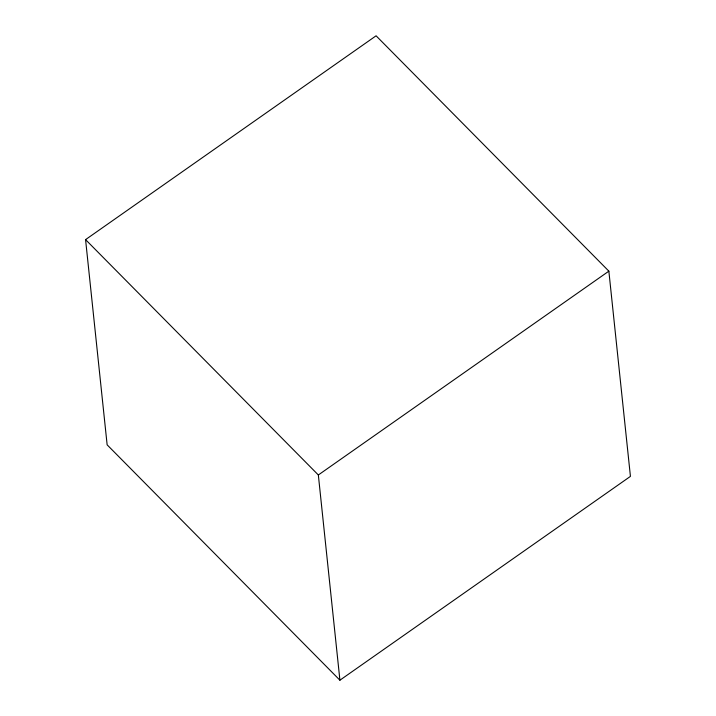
<?xml version="1.0" encoding="UTF-8"?>
<svg xmlns="http://www.w3.org/2000/svg" width="716" height="716" viewBox="0 0 716 716"><rect width="100%" height="100%" fill="white"/><g stroke="black" fill="none" stroke-linecap="round" stroke-linejoin="round"><path stroke-width="1.07" d="M85.571 239.618L376.088 35.8L608.86 271.158L630.429 476.382L339.912 680.2L107.14 444.842L85.571 239.618L318.343 474.977L339.912 680.2M318.343 474.977L608.86 271.158"/></g></svg>
